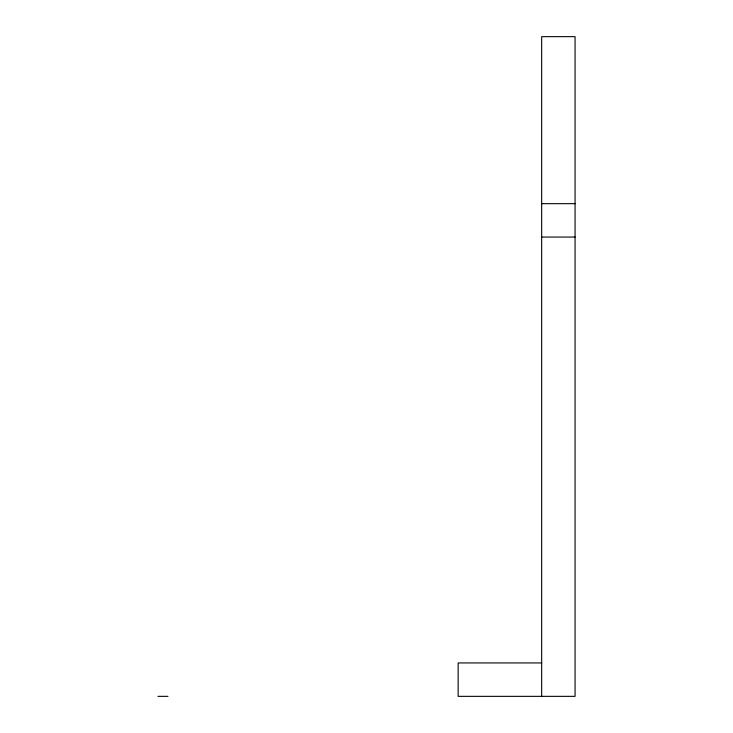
<?xml version="1.0" encoding="UTF-8"?>
<svg xmlns="http://www.w3.org/2000/svg" width="733" height="733" viewBox="0 0 733 733"><rect width="100%" height="100%" fill="white"/><g stroke="black" fill="none" stroke-linecap="round" stroke-linejoin="round"><path stroke-width="1.1" d="M541.66 203.664L575.066 203.664M541.66 237.061L575.066 237.061M541.66 662.944L458.152 662.944L458.152 696.35L575.066 696.35L575.066 36.65L541.66 36.65L541.66 696.35M157.934 696.35L167.976 696.35"/></g></svg>
